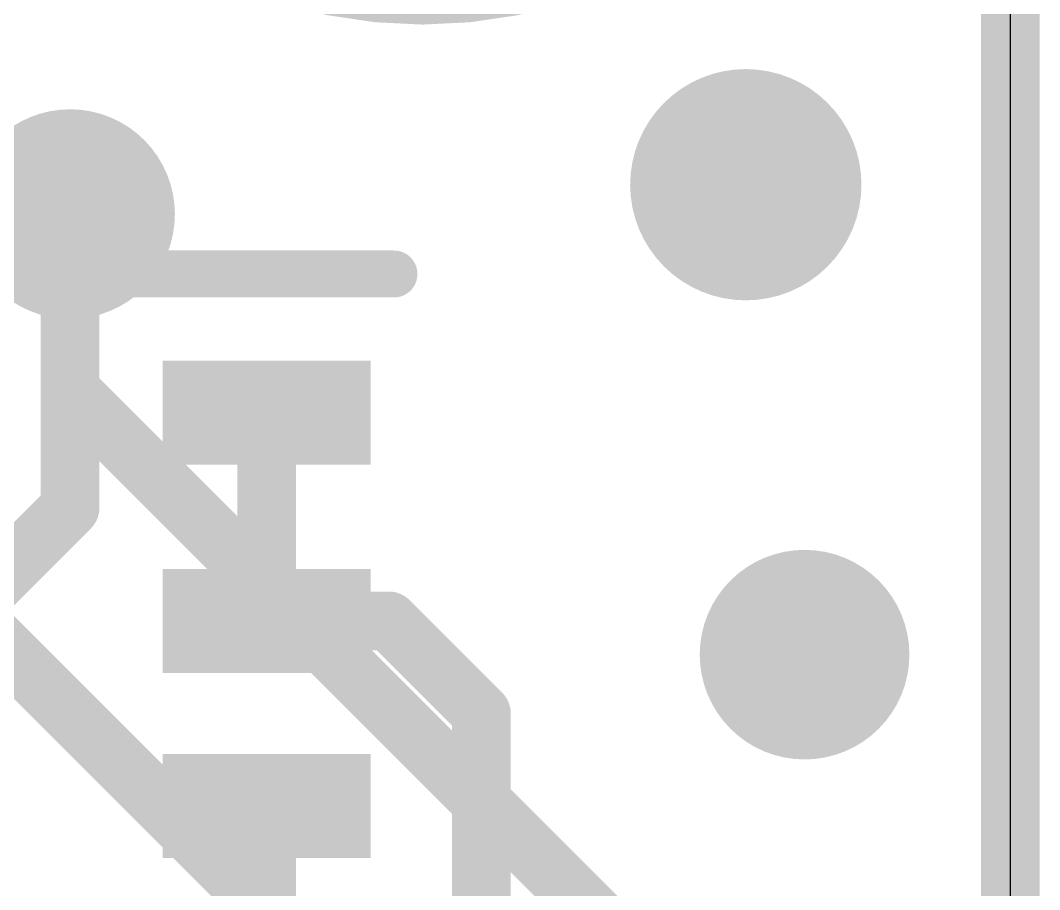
# Model space of a CAD drawing. Extents: x -4.8 to 27.4, y -5.3 to 26.6.
# Drawn here: x 16.041 to 20.447, y 9.398 to 13.157 of the extents above; entities that cross this region are included whole.
import ezdxf

# ---------------------------------------------------------------- set-up
doc = ezdxf.new("R2010")
doc.units = 0
for name, color, linetype in [('1', 12, 'CONTINUOUS'), ('16', 132, 'CONTINUOUS'), ('18', 110, 'CONTINUOUS'), ('20', 53, 'CONTINUOUS'), ('21', 40, 'CONTINUOUS')]:
    doc.layers.add(name, color=color, linetype=linetype)

# ---------------------------------------------------------------- blocks, each defined once
blk = doc.blocks.new('PIE')
at = {"const_width": 0.5}
blk.add_lwpolyline([(0, -0.25, 1), (0, 0.25, 1), (0, -0.25)], format="xyb", dxfattribs=at)
blk = doc.blocks.new('RECT')
blk.add_solid([(-0.5, -0.5), (0.5, -0.5), (-0.5, 0.5), (0.5, 0.5)])
blk = doc.blocks.new('ROUNDV')
at = {"const_width": 0.5}
blk.add_lwpolyline([(0, -0.25, 1), (0, 0.25, 1), (0, -0.25)], format="xyb", dxfattribs=at)

msp = doc.modelspace()

# ---------------------------------------------------------------- linework, layer by layer
at = {"layer": '1', "const_width": 0.254}
for points in [[(20.32, 17.78), (20.32, 0)], [(16.256, 12.319), (16.256, 11.049)], [(17.106, 11.46), (17.106, 10.56)], [(17.106, 11.46), (17.175, 11.46)], [(16.256, 11.049), (15.767, 10.56)], [(17.634, 10.56), (17.106, 10.56)], [(18.034, 10.16), (17.634, 10.56)], [(18.034, 6.35), (18.034, 10.16)], [(17.106, 9.76), (17.106, 8.86)]]:
    msp.add_lwpolyline(points, dxfattribs=at)
at = {"layer": '1', "const_width": 0.127}
for points in [[(16.3195, 12.319, 1), (16.1925, 12.319)], [(17.1695, 11.46, 1), (17.0425, 11.46)], [(17.106, 11.5235, 1), (17.106, 11.3965)], [(17.175, 11.3965, 1), (17.175, 11.5235)], [(16.3009, 11.0041, 1), (16.2111, 11.0939)], [(16.1925, 11.049, 1), (16.3195, 11.049)], [(17.106, 10.6235, 1), (17.106, 10.4965)], [(17.6789, 10.6049, 1), (17.5891, 10.5151)], [(17.634, 10.4965, 1), (17.634, 10.6235)], [(17.0425, 10.56, 1), (17.1695, 10.56)], [(18.0975, 10.16, 1), (17.9705, 10.16)], [(17.9891, 10.1151, 1), (18.0789, 10.2049)], [(17.1695, 9.76, 1), (17.0425, 9.76)]]:
    msp.add_lwpolyline(points, format="xyb", dxfattribs=at)
at = {"layer": '16', "const_width": 0.254}
for points in [[(20.32, 17.78), (20.32, 0)], [(16.256, 12.319), (16.256, 11.557)], [(16.256, 11.557), (19.05, 8.763)], [(17.145, 9.271), (15.367, 11.049)]]:
    msp.add_lwpolyline(points, dxfattribs=at)
at = {"layer": '16', "const_width": 0.127}
for points in [[(16.3195, 12.319, 1), (16.1925, 12.319)], [(16.3009, 11.6019, 1), (16.2111, 11.5121)], [(16.1925, 11.557, 1), (16.3195, 11.557)]]:
    msp.add_lwpolyline(points, format="xyb", dxfattribs=at)
at = {"layer": '20'}
msp.add_line((20.32, 15.24), (20.32, 2.54), dxfattribs=at)
at = {"layer": '21'}
for points, const_width in [([(17.78, 13.24, 1), (17.78, 17.24, 1), (17.78, 13.24)], 0.2032), ([(17.656, 12.0092, 1), (17.656, 12.1108)], 0.1016)]:
    msp.add_lwpolyline(points, format="xyb", dxfattribs=dict(at, const_width=const_width))
at = {"layer": '21', "const_width": 0.2032}
msp.add_lwpolyline([(14.856, 12.06), (17.656, 12.06)], dxfattribs=at)

# ---------------------------------------------------------------- block references
at = {"layer": '1'}
msp.add_blockref('PIE', (19.177, 12.446), dxfattribs=at)
at = {"layer": '1', "xscale": 0.45, "yscale": 0.9, "rotation": 90}
for p in [(17.106, 11.46), (17.106, 10.56), (17.106, 9.76)]:
    msp.add_blockref('RECT', p, dxfattribs=at)
at = {"layer": '18', "xscale": 0.9064, "yscale": 0.9064}
for p in [(16.256, 12.319), (16.256, 12.319), (19.431, 10.414), (19.431, 10.414)]:
    msp.add_blockref('ROUNDV', p, dxfattribs=at)

doc.saveas('drawing.dxf')
